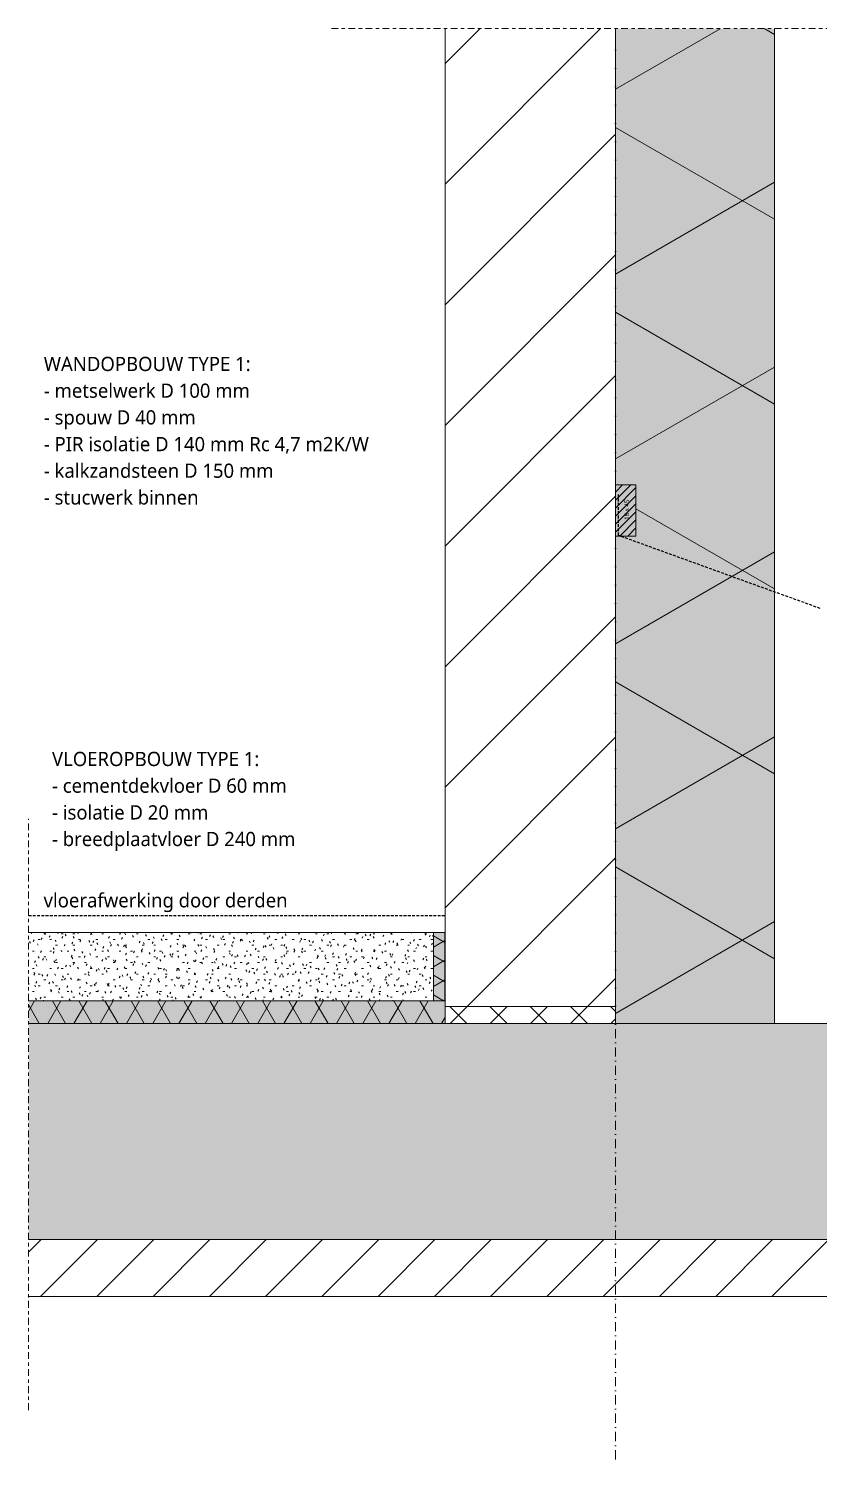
# Model space of a CAD drawing. Header units: millimetres. Extents: x -435 to 27166, y -19117 to 26500.
# Drawn here: x 6834 to 7529, y 564 to 1822 of the extents above; entities that cross this region are included whole.
import ezdxf

# ---------------------------------------------------------------- set-up
doc = ezdxf.new("R2010")
doc.units = ezdxf.units.MM
for name, pattern in [('MV_center', [15, 6, -3, 3, -3]), ('MV_hidden', [3.75, 2.5, -1.25]), ('MV_stramien', [16, 8, -4, 0, -4])]:
    doc.linetypes.add(name, pattern=pattern)
for name, color, linetype, lineweight in [('A-ANNO-NOTE', 131, 'Continuous', 18), ('A-DETL', 90, 'Continuous', 13), ('A-DETL-GENF', 92, 'Continuous', 18), ('A-DETL-MEDM', 33, 'Continuous', 18), ('G-ANNO-TEXT', 231, 'Continuous', 13)]:
    doc.layers.add(name, color=color, linetype=linetype, lineweight=lineweight)
doc.styles.add('Segoe UI_1', font='segoeui.ttf', dxfattribs={"height": 4})
doc.styles.add('Segoe UI_3', font='segoeui.ttf', dxfattribs={"height": 12.5})
doc.styles.add('Segoe UI_B', font='segoeui.ttf', dxfattribs={"height": 12.5})

# ---------------------------------------------------------------- blocks, each defined once
blk = doc.blocks.new('42 isolatie - Type 1-3765702-Details Appartement')
at = {"layer": 'A-DETL-GENF'}
blk.add_hatch(color=256, dxfattribs=at).paths.add_polyline_path([(880.3, -0.8), (5.3, -0.8), (5.3, -140.8), (406.6, -140.8), (406.6, -122.8), (451.6, -122.8), (451.6, -140.8), (880.3, -140.8)])
at = {"layer": 'A-DETL-GENF', "lineweight": 13}
h = blk.add_hatch(dxfattribs=at)
h.set_pattern_fill('FP_80', color=256, style=0, pattern_type=2)
h.set_pattern_definition([(300, (-857.8, -704), (-121.936, -70.4), []), (240, (-857.8, -704), (-121.936, 70.4), [])])
h.paths.add_polyline_path([(880.3, -140.8), (880.3, -0.8), (5.3, -0.8), (5.3, -140.8), (406.6, -140.8), (406.6, -122.8), (451.6, -122.8), (451.6, -140.8), (865.3, -140.8)])
at = {"layer": 'A-DETL-GENF'}
for p, q in [((880.3, -0.8), (5.3, -0.8)), ((880.3, -0.8), (5.3, -0.8)), ((5.3, -140.8), (406.6, -140.8)), ((451.6, -140.8), (865.3, -140.8)), ((865.3, -140.8), (880.3, -140.8))]:
    blk.add_line(p, q, dxfattribs=at)
blk = doc.blocks.new('42 isolatie - Type 1-3768577-Details Appartement')
at = {"layer": 'A-DETL-GENF'}
blk.add_hatch(color=256, dxfattribs=at).paths.add_polyline_path([(159, 0.8), (525.3, 0.8), (525.3, 20.8), (159, 20.8)])
at = {"layer": 'A-DETL-GENF', "lineweight": 13}
h = blk.add_hatch(dxfattribs=at)
h.set_pattern_fill('FP_94', color=256, style=0, pattern_type=2)
h.set_pattern_definition([(60, (-2355.522, 120.812), (-17.32051, 10), []), (120, (-2355.522, 120.812), (-17.32051, -10), [])])
h.paths.add_polyline_path([(159, 0.8), (525.3, 0.8), (525.3, 20.8), (159, 20.8)])
at = {"layer": 'A-DETL-GENF'}
for p, q in [((515.2, 20.8), (159, 20.8)), ((525.2, 20.8), (515.2, 20.8)), ((525.3, 20.8), (525.2, 20.8)), ((525.3, 20.8), (525.2, 20.8)), ((525.3, 15.8), (525.3, 20.8)), ((525.3, 15.8), (525.3, 20.8)), ((525.3, 0.8), (525.3, 15.8)), ((159, 0.8), (525.3, 0.8)), ((159, 0.8), (525.3, 0.8))]:
    blk.add_line(p, q, dxfattribs=at)
blk = doc.blocks.new('42 isolatie - Type 1-3766313-Details Appartement')
at = {"layer": 'A-DETL-GENF'}
blk.add_hatch(color=256, dxfattribs=at).paths.add_polyline_path([(0.3, 0.8), (60.3, 0.8), (60.3, 10.8), (0.3, 10.8)])
at = {"layer": 'A-DETL-GENF', "lineweight": 13}
h = blk.add_hatch(dxfattribs=at)
h.set_pattern_fill('FP_95', color=256, style=0, pattern_type=2)
h.set_pattern_definition([(60, (-2375.531, 120.812), (-12.99038, 7.5), []), (120, (-2375.531, 120.812), (-12.99038, -7.5), [])])
h.paths.add_polyline_path([(0.3, 0.8), (60.3, 0.8), (60.3, 10.8), (0.3, 10.8)])
at = {"layer": 'A-DETL-GENF'}
for p, q in [((60.3, 10.8), (0.3, 10.8)), ((0.3, 10.8), (0.3, 0.8)), ((60.3, 10.8), (0.3, 10.8)), ((0.3, 10.8), (0.3, 0.8)), ((0.3, 0.8), (60.3, 0.8)), ((0.3, 0.8), (60.3, 0.8)), ((60.3, 0.8), (60.3, 10.8)), ((60.3, 0.8), (60.3, 10.8))]:
    blk.add_line(p, q, dxfattribs=at)
blk = doc.blocks.new('00 hout_rechthoekig_sls - Vuren 18x45-V125-Details Appartement')
at = {"layer": 'A-DETL-GENF', "lineweight": 13}
blk.add_hatch(color=256, dxfattribs=at).paths.add_polyline_path([(0, 0), (45, 0), (45, 18), (0, 18)])
at = {"layer": 'A-DETL-MEDM', "lineweight": 13}
h = blk.add_hatch(dxfattribs=at)
h.set_pattern_fill('FP_141', color=256, style=0, pattern_type=2)
h.set_pattern_definition([(315, (-1375.87, 7368.664), (3.535534, 3.535534), [])])
h.paths.add_polyline_path([(0, 0), (45, 0), (45, 18), (0, 18)])
at = {"layer": 'A-DETL-MEDM'}
for p, q in [((45, 18), (0, 18)), ((0, 18), (0, 0)), ((45, 18), (0, 18)), ((45, 0), (45, 18)), ((45, 0), (45, 18)), ((45, 0), (45, 18)), ((0, 0), (45, 0))]:
    blk.add_line(p, q, dxfattribs=at)
blk = doc.blocks.new('NLRS_00_DI_maskeer - Type 1-4234986-Details Appartement')
at = {"layer": 'A-DETL-GENF', "linetype": 'MV_center'}
blk.add_line((420, 0), (-100, 0), dxfattribs=at)
blk = doc.blocks.new('NLRS_00_DI_maskeer - Type 1-4234985-Details Appartement')
at = {"layer": 'A-DETL-GENF', "linetype": 'MV_center'}
blk.add_line((530, 0), (-100, 0), dxfattribs=at)

msp = doc.modelspace()

# ---------------------------------------------------------------- hatches: boundary and pattern name
at = {"layer": 'A-DETL-GENF', "lineweight": 13}
h = msp.add_hatch(dxfattribs=at)
h.set_pattern_fill('FP_9', color=57, style=0, pattern_type=2)
h.set_pattern_definition([(45, (0, 0), (-53.033, 53.033), [])])
h.paths.add_polyline_path([(7350.7, 962.2), (7350.7, 1822.2), (7200.7, 1822.2), (7200.7, 962.2)])
h = msp.add_hatch(dxfattribs=at)
h.set_pattern_fill('FP_17', color=254, style=0, pattern_type=2)
h.set_pattern_definition([(0, (0, 0), (20.32, 5.08), [1.676, -13.564, 1.676, -13.564, -81.28]), (0, (0, 0), (20.32, 5.08), [-30.48, 1.676, -28.804, 1.676, -13.564, -35.56]), (0, (0, 0), (20.32, 5.08), [-76.2, 1.676, -8.484, 1.676, -23.724]), (120, (7.62, 2.54), (-14.559409, 15.0576362), [1.676, -13.564, 1.676, -13.564, -81.28]), (120, (7.62, 2.54), (-14.559409, 15.0576362), [-30.48, 1.676, -28.804, 1.676, -13.564, -35.56]), (120, (7.62, 2.54), (-14.559409, 15.0576362), [-76.2, 1.676, -8.484, 1.676, -23.724]), (240, (10.16, 12.7), (-5.760591, -20.1376362), [1.676, -13.564, 1.676, -13.564, -81.28]), (240, (10.16, 12.7), (-5.760591, -20.1376362), [-30.48, 1.676, -28.804, 1.676, -13.564, -35.56]), (240, (10.16, 12.7), (-5.760591, -20.1376362), [-76.2, 1.676, -8.484, 1.676, -23.724])])
h.paths.add_polyline_path([(7190.6, 967.2), (7190.6, 1027.2), (6834.3, 1027.2), (6834.3, 967.2)])
h = msp.add_hatch(dxfattribs=at)
h.set_pattern_fill('FP_138', color=55, style=0, pattern_type=2)
h.set_pattern_definition([(45, (0, 0), (-17.67767, 17.67767), []), (135, (0, 0), (-17.67767, -17.67767), [])])
h.paths.add_polyline_path([(7350.7, 947.2), (7350.7, 962.2), (7200.7, 962.2), (7200.7, 947.2)])
at = {"layer": 'A-DETL-GENF'}
h = msp.add_hatch(color=9, dxfattribs=at)
h.paths.add_polyline_path([(8503.1, 757.2), (8878.1, 757.2), (8878.1, 947.2), (8503.1, 947.2), (8503.1, 868.2), (8496.1, 863.5), (8489.1, 868.2), (8489.1, 947.2), (6834.3, 947.2), (6834.3, 757.2), (8489.1, 757.2)])
h.paths.add_polyline_path([(8502.1, 878.2), (8502.1, 947.2), (8490.1, 947.2), (8490.1, 878.2)])
at = {"layer": 'A-DETL-GENF', "lineweight": 13}
h = msp.add_hatch(dxfattribs=at)
h.set_pattern_fill('FP_78', color=250, style=0, pattern_type=2)
h.set_pattern_definition([(45, (0, 0), (-24.74874, 24.74874), [])])
h.paths.add_polyline_path([(7673.1, 707.2), (8878.1, 707.2), (8878.1, 757.2), (6834.3, 757.2), (6834.3, 707.2)])

# ---------------------------------------------------------------- linework, layer by layer
at = {"layer": 'A-DETL', "lineweight": 18}
for p, q in [((7200.7, 1822.2), (7200.7, 967.2)), ((7350.7, 1420.9), (7350.7, 1822.2)), ((7350.7, 962.2), (7350.7, 1375.9)), ((7190.6, 1027.2), (6834.3, 1027.2)), ((6834.3, 967.2), (7190.6, 967.2)), ((7200.7, 962.2), (7200.7, 947.2)), ((7350.7, 962.2), (7200.7, 962.2)), ((7350.7, 947.2), (7350.7, 962.2)), ((7200.7, 947.2), (7350.7, 947.2)), ((8362.2, 947.2), (7350.7, 947.2)), ((8878.1, 757.2), (6834.3, 757.2)), ((6834.3, 707.2), (8878.1, 707.2))]:
    msp.add_line(p, q, dxfattribs=at)
at = {"layer": 'A-DETL', "linetype": 'MV_stramien', "lineweight": 18}
for p, q in [((7350.7, 1420.9), (7350.7, 1822.2)), ((7350.7, 563.9), (7350.7, 1375.9))]:
    msp.add_line(p, q, dxfattribs=at)
at = {"layer": 'A-DETL', "linetype": 'MV_hidden', "lineweight": 25}
for p, q in [((7353.2, 1376.4), (7353.2, 1412.5)), ((7530.7, 1312.2), (7353.2, 1376.4)), ((6834.3, 1042.2), (7200.7, 1042.2))]:
    msp.add_line(p, q, dxfattribs=at)

# ---------------------------------------------------------------- block references
at = {"layer": 'A-DETL-GENF', "linetype": 'MV_center'}
for name, p, rotation in [('NLRS_00_DI_maskeer - Type 1-4234985-Details Appartement', (7630.7, 1822.2), 180), ('NLRS_00_DI_maskeer - Type 1-4234986-Details Appartement', (6834.3, 1027.2), 270)]:
    msp.add_blockref(name, p, dxfattribs=dict(at, rotation=rotation))
at = {"layer": 'A-DETL-GENF'}
for name, p, rotation in [('42 isolatie - Type 1-3765702-Details Appartement', (7491.5, 1827.4), 269.9999999999989), ('42 isolatie - Type 1-3766313-Details Appartement', (7201.4, 966.9), 90)]:
    msp.add_blockref(name, p, dxfattribs=dict(at, rotation=rotation))
msp.add_blockref('42 isolatie - Type 1-3768577-Details Appartement', (6675.4, 946.4), dxfattribs=at)
at = {"layer": 'A-DETL-MEDM', "lineweight": 13, "rotation": 89.99999999999991}
msp.add_blockref('00 hout_rechthoekig_sls - Vuren 18x45-V125-Details Appartement', (7368.7, 1375.9), dxfattribs=at)

# ---------------------------------------------------------------- texts
at = {"layer": 'A-ANNO-NOTE', "lineweight": 13, "insert": (7358.6, 1390.1), "char_height": 4, "width": 23.65, "attachment_point": 1, "rotation": 90, "style": 'Segoe UI_1'}
msp.add_mtext('18 x 45', dxfattribs=at)
at = {"layer": 'G-ANNO-TEXT', "color": 7, "char_height": 12.5, "attachment_point": 1}
for s, insert, width, style in [('WANDOPBOUW TYPE 1:', (6847.7, 1533.5), 243.312, 'Segoe UI_B'), ('- metselwerk D 100 mm', (6847.7, 1510), 225.274, 'Segoe UI_3'), ('- spouw D 40 mm', (6847.7, 1486.5), 168.354, 'Segoe UI_3'), ('- PIR isolatie D 140 mm Rc 4,7 m2K/W', (6847.7, 1463), 360.759, 'Segoe UI_3'), ('- kalkzandsteen D 150 mm', (6847.7, 1439.6), 251.329, 'Segoe UI_3'), ('- stucwerk binnen', (6847.7, 1416.1), 167.152, 'Segoe UI_3'), ('VLOEROPBOUW TYPE 1:', (6854.9, 1186.1), 240.907, 'Segoe UI_B'), ('- cementdekvloer D 60 mm', (6854.9, 1162.6), 257.342, 'Segoe UI_3'), ('- isolatie D 20 mm', (6854.9, 1139.1), 173.565, 'Segoe UI_3'), ('- breedplaatvloer D 240 mm', (6854.9, 1115.7), 266.16, 'Segoe UI_3'), ('vloerafwerking door derden', (6847.5, 1061.8), 260.548, 'Segoe UI_3')]:
    msp.add_mtext(s, dxfattribs=dict(at, insert=insert, width=width, style=style))

doc.saveas('drawing.dxf')
